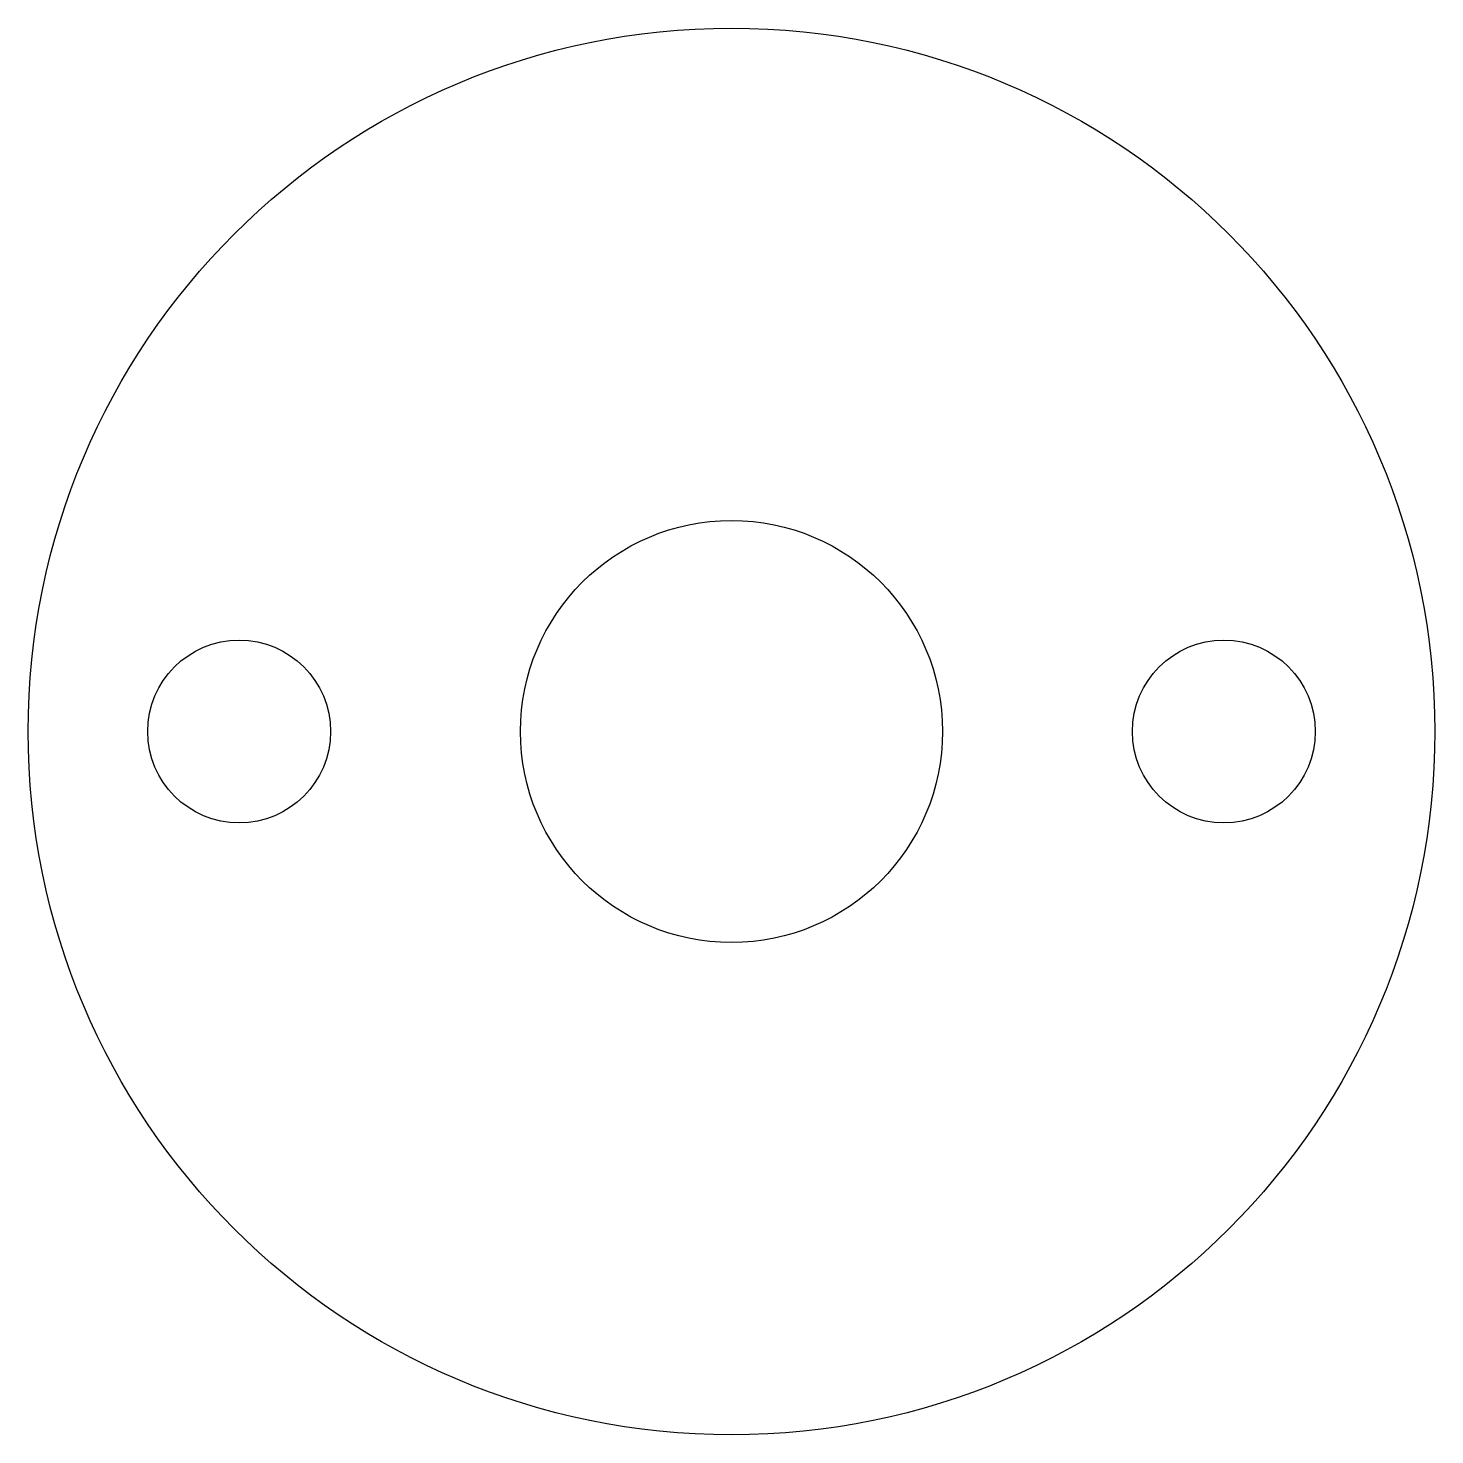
# Model space of a CAD drawing. Header units: millimetres. Extents: x -25 to 25, y -25 to 25.
import ezdxf

# ---------------------------------------------------------------- set-up
doc = ezdxf.new("R2010")
doc.units = ezdxf.units.MM

msp = doc.modelspace()

# ---------------------------------------------------------------- linework, layer by layer
at = {"color": 7, "linetype": 'Continuous'}
for centre, radius in [((0, 0), 25), ((0, 0), 7.5), ((-17.5, 0), 3.25), ((17.5, 0), 3.25)]:
    msp.add_circle(centre, radius, dxfattribs=at)

doc.saveas('drawing.dxf')
